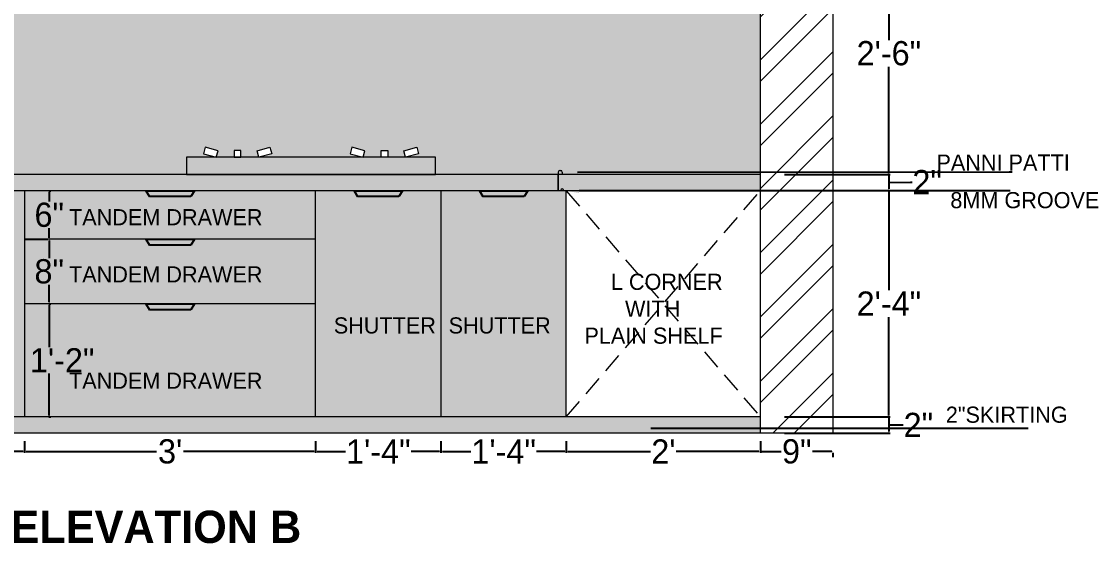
# Model space of a CAD drawing. Header units: inches. Extents: x 15448 to 46480, y -8154 to 0.
# Drawn here: x 20097.8 to 20231, y -3857.8 to -3793.2 of the extents above; entities that cross this region are included whole.
import ezdxf
from ezdxf import colors
from ezdxf.entities.mleader import LeaderData, LeaderLine
from ezdxf.math import Vec2, Vec3

# ---------------------------------------------------------------- set-up
doc = ezdxf.new("R2010")
doc.units = ezdxf.units.IN
doc.header["$MEASUREMENT"] = 0
doc.linetypes.add('$0$HIDDEN', pattern=[0.375, 0.25, -0.125])
doc.layers.add('.', color=30, linetype='Continuous')
doc.layers.add('IEL-HATCH-002', color=7, linetype='Continuous')
doc.styles.add('b.k', font='verdana.ttf')
doc.styles.add('HEMI', font='stylu.ttf')
doc.styles.get("Standard").update_dxf_attribs({"font": 'arial.ttf'})
doc.dimstyles.new('STANDARD$0', dxfattribs={"dimscale": 0, "dimtxt": 6, "dimasz": 3, "dimexe": 2, "dimexo": 2, "dimgap": 0, "dimtad": 0, "dimtih": 1, "dimtoh": 1, "dimdec": 1, "dimzin": 0, "dimdsep": 46, "dimlunit": 4, "dimtxsty": 'b.k', "dimcen": 2.5, "dimclrd": 256, "dimclre": 256, "dimclrt": 256, "dimadec": 0, "dimazin": 0, "dimtfac": 1, "dimtdec": 1, "dimtofl": 0, "dimtmove": 2, "dimatfit": 2, "dimfxl": 1, "dimfrac": 2, "dimtolj": 1, "dimtzin": 0, "dimlwd": 9, "dimlwe": 9, "dimarcsym": 0})

# ---------------------------------------------------------------- blocks, each defined once
blk = doc.blocks.new('A$C2FDA71ED')
at = {"lineweight": 5}
for p, q in [((56.5, 49.7), (51.4, 30.4)), ((95.2, 39.3), (56.5, 49.7)), ((90, 20), (95.2, 39.3)), ((164.1, 40), (144.1, 40)), ((144.1, 40), (144.1, 20)), ((164.1, 20), (164.1, 40)), ((213, 39.3), (251.7, 49.7)), ((218.2, 20), (213, 39.3)), ((251.7, 49.7), (256.8, 30.4)), ((498.3, 49.7), (493.2, 30.4)), ((537, 39.3), (498.3, 49.7)), ((531.8, 20), (537, 39.3)), ((585.9, 20), (585.9, 40)), ((585.9, 40), (605.9, 40)), ((605.9, 40), (605.9, 20)), ((654.8, 39.3), (693.5, 49.7)), ((660, 20), (654.8, 39.3)), ((693.5, 49.7), (698.6, 30.4)), ((750, 20), (0, 20)), ((0, 20), (0, -32.5)), ((51.4, 30.4), (90, 20)), ((144.1, 20), (164.1, 20)), ((256.8, 30.4), (218.2, 20)), ((493.2, 30.4), (531.8, 20)), ((605.9, 20), (585.9, 20)), ((698.6, 30.4), (660, 20)), ((750, -32.5), (750, 20)), ((0, -32.5), (750, -32.5))]:
    blk.add_line(p, q, dxfattribs=at)
blk = doc.blocks.new('*D491')
at = {"color": 254, "lineweight": -2, "transparency": 16777216}
for p, q in [((20084.65, -3845.14), (20084.65, -3846.61)), ((20098.15, -3845.14), (20098.15, -3846.61))]:
    blk.add_line(p, q, dxfattribs=at)
at = {"color": 5, "lineweight": -2, "transparency": 16777216}
for p, q in [((20084.83, -3846.43), (20087.35, -3846.43)), ((20097.97, -3846.43), (20095.45, -3846.43))]:
    blk.add_line(p, q, dxfattribs=at)
at = {"color": 5, "transparency": 16777216}
for points in [[(20084.83, -3846.4), (20084.83, -3846.46), (20084.65, -3846.43)], [(20097.97, -3846.4), (20097.97, -3846.46), (20098.15, -3846.43)]]:
    blk.add_solid(points, dxfattribs=at)
at = {"layer": 'Defpoints', "color": 0, "transparency": 16777216}
for p in [(20084.65, -3842.14), (20098.15, -3842.14), (20098.15, -3846.43)]:
    blk.add_point(p, dxfattribs=at)
at = {"color": 5, "lineweight": 5, "transparency": 16777216, "insert": (20091.4, -3846.43), "char_height": 3, "attachment_point": 5, "style": 'HEMI'}
blk.add_mtext('\\A1;1\'-2"', dxfattribs=at)
blk = doc.blocks.new('*D492')
at = {"color": 254, "lineweight": -2, "transparency": 16777216}
for p, q in [((20098.15, -3845.14), (20098.15, -3846.61)), ((20134.15, -3845.14), (20134.15, -3846.61))]:
    blk.add_line(p, q, dxfattribs=at)
at = {"color": 5, "lineweight": -2, "transparency": 16777216}
for p, q in [((20098.33, -3846.43), (20114.48, -3846.43)), ((20133.97, -3846.43), (20117.81, -3846.43))]:
    blk.add_line(p, q, dxfattribs=at)
at = {"color": 5, "transparency": 16777216}
for points in [[(20098.33, -3846.4), (20098.33, -3846.46), (20098.15, -3846.43)], [(20133.97, -3846.4), (20133.97, -3846.46), (20134.15, -3846.43)]]:
    blk.add_solid(points, dxfattribs=at)
at = {"layer": 'Defpoints', "color": 0, "transparency": 16777216}
for p in [(20098.15, -3842.14), (20134.15, -3842.14), (20134.15, -3846.43)]:
    blk.add_point(p, dxfattribs=at)
at = {"color": 5, "lineweight": 5, "transparency": 16777216, "insert": (20116.15, -3846.43), "char_height": 3, "attachment_point": 5, "style": 'HEMI'}
blk.add_mtext("\\A1;3'", dxfattribs=at)
blk = doc.blocks.new('*D493')
at = {"color": 254, "lineweight": -2, "transparency": 16777216}
for p, q in [((20134.15, -3845.14), (20134.15, -3846.61)), ((20149.65, -3845.14), (20149.65, -3846.61))]:
    blk.add_line(p, q, dxfattribs=at)
at = {"color": 5, "lineweight": -2, "transparency": 16777216}
for p, q in [((20134.33, -3846.43), (20137.85, -3846.43)), ((20149.47, -3846.43), (20145.95, -3846.43))]:
    blk.add_line(p, q, dxfattribs=at)
at = {"color": 5, "transparency": 16777216}
for points in [[(20134.33, -3846.4), (20134.33, -3846.46), (20134.15, -3846.43)], [(20149.47, -3846.4), (20149.47, -3846.46), (20149.65, -3846.43)]]:
    blk.add_solid(points, dxfattribs=at)
at = {"layer": 'Defpoints', "color": 0, "transparency": 16777216}
for p in [(20134.15, -3842.14), (20149.65, -3842.14), (20149.65, -3846.43)]:
    blk.add_point(p, dxfattribs=at)
at = {"color": 5, "lineweight": 5, "transparency": 16777216, "insert": (20141.9, -3846.43), "char_height": 3, "attachment_point": 5, "style": 'HEMI'}
blk.add_mtext('\\A1;1\'-4"', dxfattribs=at)
blk = doc.blocks.new('*D494')
at = {"color": 254, "lineweight": -2, "transparency": 16777216}
for p, q in [((20149.65, -3845.14), (20149.65, -3846.61)), ((20165.15, -3845.14), (20165.15, -3846.61))]:
    blk.add_line(p, q, dxfattribs=at)
at = {"color": 5, "lineweight": -2, "transparency": 16777216}
for p, q in [((20149.83, -3846.43), (20153.35, -3846.43)), ((20164.97, -3846.43), (20161.45, -3846.43))]:
    blk.add_line(p, q, dxfattribs=at)
at = {"color": 5, "transparency": 16777216}
for points in [[(20149.83, -3846.4), (20149.83, -3846.46), (20149.65, -3846.43)], [(20164.97, -3846.4), (20164.97, -3846.46), (20165.15, -3846.43)]]:
    blk.add_solid(points, dxfattribs=at)
at = {"layer": 'Defpoints', "color": 0, "transparency": 16777216}
for p in [(20149.65, -3842.14), (20165.15, -3842.14), (20165.15, -3846.43)]:
    blk.add_point(p, dxfattribs=at)
at = {"color": 5, "lineweight": 5, "transparency": 16777216, "insert": (20157.4, -3846.43), "char_height": 3, "attachment_point": 5, "style": 'HEMI'}
blk.add_mtext('\\A1;1\'-4"', dxfattribs=at)
blk = doc.blocks.new('*D495')
at = {"color": 254, "lineweight": -2, "transparency": 16777216}
for p, q in [((20165.15, -3845.14), (20165.15, -3846.61)), ((20189.15, -3845.14), (20189.15, -3846.61))]:
    blk.add_line(p, q, dxfattribs=at)
at = {"color": 5, "lineweight": -2, "transparency": 16777216}
for p, q in [((20165.33, -3846.43), (20175.58, -3846.43)), ((20188.97, -3846.43), (20178.72, -3846.43))]:
    blk.add_line(p, q, dxfattribs=at)
at = {"color": 5, "transparency": 16777216}
for points in [[(20165.33, -3846.4), (20165.33, -3846.46), (20165.15, -3846.43)], [(20188.97, -3846.4), (20188.97, -3846.46), (20189.15, -3846.43)]]:
    blk.add_solid(points, dxfattribs=at)
at = {"layer": 'Defpoints', "color": 0, "transparency": 16777216}
for p in [(20165.15, -3842.14), (20189.15, -3842.14), (20189.15, -3846.43)]:
    blk.add_point(p, dxfattribs=at)
at = {"color": 5, "lineweight": 5, "transparency": 16777216, "insert": (20177.15, -3846.43), "char_height": 3, "attachment_point": 5, "style": 'HEMI'}
blk.add_mtext("\\A1;2'", dxfattribs=at)
blk = doc.blocks.new('*D496')
at = {"color": 254, "lineweight": -2, "transparency": 16777216}
for p, q in [((20189.15, -3845.14), (20189.15, -3846.61)), ((20198.15, -3847.14), (20198.15, -3846.61))]:
    blk.add_line(p, q, dxfattribs=at)
at = {"color": 5, "lineweight": -2, "transparency": 16777216}
for p, q in [((20189.33, -3846.43), (20191.71, -3846.43)), ((20197.97, -3846.43), (20195.59, -3846.43))]:
    blk.add_line(p, q, dxfattribs=at)
at = {"color": 5, "transparency": 16777216}
for points in [[(20189.33, -3846.4), (20189.33, -3846.46), (20189.15, -3846.43)], [(20197.97, -3846.4), (20197.97, -3846.46), (20198.15, -3846.43)]]:
    blk.add_solid(points, dxfattribs=at)
at = {"layer": 'Defpoints', "color": 0, "transparency": 16777216}
for p in [(20189.15, -3842.14), (20198.15, -3844.14), (20198.15, -3846.43)]:
    blk.add_point(p, dxfattribs=at)
at = {"color": 5, "lineweight": 5, "transparency": 16777216, "insert": (20193.65, -3846.43), "char_height": 3, "attachment_point": 5, "style": 'HEMI'}
blk.add_mtext('\\A1;9"', dxfattribs=at)
blk = doc.blocks.new('*D499')
at = {"color": 254, "lineweight": -2, "transparency": 16777216}
for p, q in [((20101.15, -3828.14), (20101.38, -3828.14)), ((20101.15, -3842.14), (20101.38, -3842.14))]:
    blk.add_line(p, q, dxfattribs=at)
at = {"color": 5, "lineweight": -2, "transparency": 16777216}
for p, q in [((20101.2, -3828.32), (20101.2, -3833.52)), ((20101.2, -3841.96), (20101.2, -3836.76))]:
    blk.add_line(p, q, dxfattribs=at)
at = {"color": 5, "transparency": 16777216}
for points in [[(20101.17, -3828.32), (20101.23, -3828.32), (20101.2, -3828.14)], [(20101.17, -3841.96), (20101.23, -3841.96), (20101.2, -3842.14)]]:
    blk.add_solid(points, dxfattribs=at)
at = {"layer": 'Defpoints', "color": 0, "transparency": 16777216}
for p in [(20098.15, -3828.14), (20101.2, -3828.14), (20098.15, -3842.14)]:
    blk.add_point(p, dxfattribs=at)
at = {"color": 5, "lineweight": 5, "transparency": 16777216, "insert": (20102.8, -3835.14), "char_height": 3, "attachment_point": 5, "style": 'HEMI'}
blk.add_mtext('\\A1;1\'-2"', dxfattribs=at)
blk = doc.blocks.new('*D500')
at = {"color": 254, "lineweight": -2, "transparency": 16777216}
for p, q in [((20098.28, -3820.14), (20101.02, -3820.14)), ((20101.15, -3828.14), (20101.38, -3828.14))]:
    blk.add_line(p, q, dxfattribs=at)
at = {"color": 5, "lineweight": -2, "transparency": 16777216}
for p, q in [((20101.2, -3820.32), (20101.2, -3822.5)), ((20101.2, -3827.96), (20101.2, -3825.78))]:
    blk.add_line(p, q, dxfattribs=at)
at = {"color": 5, "transparency": 16777216}
for points in [[(20101.17, -3820.32), (20101.23, -3820.32), (20101.2, -3820.14)], [(20101.17, -3827.96), (20101.23, -3827.96), (20101.2, -3828.14)]]:
    blk.add_solid(points, dxfattribs=at)
at = {"layer": 'Defpoints', "color": 0, "transparency": 16777216}
for p in [(20101.2, -3820.14), (20101.28, -3820.14), (20098.15, -3828.14)]:
    blk.add_point(p, dxfattribs=at)
at = {"color": 5, "lineweight": 5, "transparency": 16777216, "insert": (20101.2, -3824.14), "char_height": 3, "attachment_point": 5, "style": 'HEMI'}
blk.add_mtext('\\A1;8"', dxfattribs=at)
blk = doc.blocks.new('*D501')
at = {"color": 254, "lineweight": -2, "transparency": 16777216}
for p, q in [((20101.15, -3814.14), (20101.38, -3814.14)), ((20098.28, -3820.14), (20101.02, -3820.14))]:
    blk.add_line(p, q, dxfattribs=at)
at = {"color": 5, "lineweight": -2, "transparency": 16777216}
for p, q in [((20101.2, -3814.32), (20101.2, -3815.49)), ((20101.2, -3819.96), (20101.2, -3818.79))]:
    blk.add_line(p, q, dxfattribs=at)
at = {"color": 5, "transparency": 16777216}
for points in [[(20101.17, -3814.32), (20101.23, -3814.32), (20101.2, -3814.14)], [(20101.17, -3819.96), (20101.23, -3819.96), (20101.2, -3820.14)]]:
    blk.add_solid(points, dxfattribs=at)
at = {"layer": 'Defpoints', "color": 0, "transparency": 16777216}
for p in [(20098.15, -3814.14), (20101.2, -3814.14), (20101.28, -3820.14)]:
    blk.add_point(p, dxfattribs=at)
at = {"color": 5, "lineweight": 5, "transparency": 16777216, "insert": (20101.2, -3817.14), "char_height": 3, "attachment_point": 5, "style": 'HEMI'}
blk.add_mtext('\\A1;6"', dxfattribs=at)
blk = doc.blocks.new('IUYGTFD')
at = {"layer": 'IEL-HATCH-002', "true_color": 0x000000, "transparency": 33554687}
h = blk.add_hatch(color=18, dxfattribs=at)
h.dxf.hatch_style = 1
h.paths.add_polyline_path([(19857.18, -3596.45), (19857.62, -3597.19), (19862.73, -3597.19), (19863.18, -3596.45)])
for p, q in [((19857.18, -3596.45), (19863.18, -3596.45)), ((19857.18, -3596.45), (19857.62, -3597.19)), ((19862.73, -3597.19), (19857.62, -3597.19)), ((19863.18, -3596.45), (19862.73, -3597.19))]:
    blk.add_line(p, q)
blk = doc.blocks.new('*D504')
at = {"color": 254, "lineweight": -2, "transparency": 16777216}
for p, q in [((20192.15, -3782.14), (20205.22, -3782.14)), ((20192.15, -3812.14), (20205.22, -3812.14))]:
    blk.add_line(p, q, dxfattribs=at)
at = {"color": 5, "lineweight": -2, "transparency": 16777216}
for p, q in [((20205.04, -3782.32), (20205.04, -3795.49)), ((20205.04, -3811.96), (20205.04, -3798.79))]:
    blk.add_line(p, q, dxfattribs=at)
at = {"color": 5, "transparency": 16777216}
for points in [[(20205.01, -3782.32), (20205.07, -3782.32), (20205.04, -3782.14)], [(20205.01, -3811.96), (20205.07, -3811.96), (20205.04, -3812.14)]]:
    blk.add_solid(points, dxfattribs=at)
at = {"layer": 'Defpoints', "color": 0, "transparency": 16777216}
for p in [(20189.15, -3782.14), (20189.15, -3812.14), (20205.04, -3812.14)]:
    blk.add_point(p, dxfattribs=at)
at = {"color": 5, "lineweight": 5, "transparency": 16777216, "insert": (20205.04, -3797.14), "char_height": 3, "attachment_point": 5, "style": 'HEMI'}
blk.add_mtext('\\A1;2\'-6"', dxfattribs=at)
blk = doc.blocks.new('*D505')
at = {"color": 254, "lineweight": -2, "transparency": 16777216}
for p, q in [((20192.15, -3812.14), (20205.22, -3812.14)), ((20192.15, -3814.1), (20205.22, -3814.1))]:
    blk.add_line(p, q, dxfattribs=at)
at = {"color": 5, "lineweight": -2, "transparency": 16777216}
for p, q in [((20205.04, -3812.32), (20205.04, -3813.92)), ((20205.04, -3813.12), (20207.73, -3813.08)), ((20207.73, -3813.08), (20207.91, -3813.08))]:
    blk.add_line(p, q, dxfattribs=at)
at = {"color": 5, "transparency": 16777216}
for points in [[(20205.01, -3812.32), (20205.07, -3812.32), (20205.04, -3812.14)], [(20205.01, -3813.92), (20205.07, -3813.92), (20205.04, -3814.1)]]:
    blk.add_solid(points, dxfattribs=at)
at = {"layer": 'Defpoints', "color": 0, "transparency": 16777216}
for p in [(20189.15, -3812.14), (20189.15, -3814.1), (20205.04, -3814.1)]:
    blk.add_point(p, dxfattribs=at)
at = {"color": 5, "lineweight": 5, "transparency": 16777216, "insert": (20209.77, -3813.08), "char_height": 3, "attachment_point": 5, "style": 'HEMI'}
blk.add_mtext('\\A1;2"', dxfattribs=at)
blk = doc.blocks.new('*D506')
at = {"color": 254, "lineweight": -2, "transparency": 16777216}
for p, q in [((20192.15, -3814.1), (20205.22, -3814.1)), ((20192.15, -3842.14), (20205.22, -3842.14))]:
    blk.add_line(p, q, dxfattribs=at)
at = {"color": 5, "lineweight": -2, "transparency": 16777216}
for p, q in [((20205.04, -3814.28), (20205.04, -3826.46)), ((20205.04, -3841.96), (20205.04, -3829.78))]:
    blk.add_line(p, q, dxfattribs=at)
at = {"color": 5, "transparency": 16777216}
for points in [[(20205.01, -3814.28), (20205.07, -3814.28), (20205.04, -3814.1)], [(20205.01, -3841.96), (20205.07, -3841.96), (20205.04, -3842.14)]]:
    blk.add_solid(points, dxfattribs=at)
at = {"layer": 'Defpoints', "color": 0, "transparency": 16777216}
for p in [(20189.15, -3814.1), (20189.15, -3842.14), (20205.04, -3842.14)]:
    blk.add_point(p, dxfattribs=at)
at = {"color": 5, "lineweight": 5, "transparency": 16777216, "insert": (20205.04, -3828.12), "char_height": 3, "attachment_point": 5, "style": 'HEMI'}
blk.add_mtext('\\A1;2\'-4"', dxfattribs=at)
blk = doc.blocks.new('*D507')
at = {"color": 254, "lineweight": -2, "transparency": 16777216}
for p, q in [((20192.15, -3842.14), (20205.22, -3842.14)), ((20192.15, -3844.14), (20205.22, -3844.14))]:
    blk.add_line(p, q, dxfattribs=at)
at = {"color": 5, "lineweight": -2, "transparency": 16777216}
for p, q in [((20205.04, -3842.32), (20205.04, -3843.96)), ((20205.04, -3843.14), (20206.64, -3843.14)), ((20206.64, -3843.14), (20206.82, -3843.14))]:
    blk.add_line(p, q, dxfattribs=at)
at = {"color": 5, "transparency": 16777216}
for points in [[(20205.01, -3842.32), (20205.07, -3842.32), (20205.04, -3842.14)], [(20205.01, -3843.96), (20205.07, -3843.96), (20205.04, -3844.14)]]:
    blk.add_solid(points, dxfattribs=at)
at = {"layer": 'Defpoints', "color": 0, "transparency": 16777216}
for p in [(20189.15, -3842.14), (20189.15, -3844.14), (20205.04, -3844.14)]:
    blk.add_point(p, dxfattribs=at)
at = {"color": 5, "lineweight": 5, "transparency": 16777216, "insert": (20208.69, -3843.14), "char_height": 3, "attachment_point": 5, "style": 'HEMI'}
blk.add_mtext('\\A1;2"', dxfattribs=at)

msp = doc.modelspace()

# ---------------------------------------------------------------- hatches: boundary and pattern name
at = {"layer": '.', "lineweight": 5, "true_color": 0xf27172}
h = msp.add_hatch(dxfattribs=at)
h.set_pattern_fill('ANSI32', color=11, scale=15)
h.set_pattern_definition([(45, (86.9805, -210.266), (-3.9774756, 3.9774756), []), (45, (89.632, -210.266), (-3.9774756, 3.9774756), [])])
h.paths.add_polyline_path([(20198.15, -3724.14), (20189.15, -3724.14), (20189.15, -3811.86), (20198.15, -3811.86)])
h.paths.add_polyline_path([(20198.15, -3811.86), (20189.15, -3811.86), (20189.15, -3814.1), (20198.15, -3814.1)])
h.paths.add_polyline_path([(20198.15, -3814.1), (20189.15, -3814.1), (20189.15, -3814.14), (20189.15, -3844.14), (20198.15, -3844.14)])
h.paths.add_polyline_path([(20021.17, -3724.14), (20012.15, -3724.14), (20012.15, -3844.14), (20021.17, -3844.14)])
at = {"layer": 'IEL-HATCH-002', "lineweight": 5, "true_color": 0xf9f9f6, "transparency": 33554687}
h = msp.add_hatch(color=7, dxfattribs=at)
h.dxf.hatch_style = 1
h.paths.add_polyline_path([(20118.16, -3812.14), (20118.16, -3809.98), (20121.86, -3809.98), (20120.27, -3809.56), (20120.49, -3808.76), (20122.07, -3809.19), (20121.86, -3809.98), (20124.08, -3809.98), (20124.08, -3809.16), (20124.91, -3809.16), (20124.91, -3809.98), (20127.13, -3809.98), (20126.92, -3809.19), (20128.5, -3808.76), (20128.72, -3809.56), (20127.13, -3809.98), (20140.02, -3809.98), (20138.43, -3809.56), (20138.64, -3808.76), (20140.23, -3809.19), (20140.02, -3809.98), (20142.24, -3809.98), (20142.24, -3809.16), (20143.06, -3809.16), (20143.06, -3809.98), (20145.28, -3809.98), (20145.07, -3809.19), (20146.66, -3808.76), (20146.87, -3809.56), (20145.28, -3809.98), (20148.98, -3809.98), (20148.98, -3812.14), (20164.15, -3812.14), (20164.15, -3811.84, -0.414214), (20164.35, -3811.64), (20164.45, -3811.64, -0.414214), (20164.65, -3811.84), (20164.65, -3812.14), (20173.15, -3812.14), (20189.15, -3812.14), (20189.15, -3782.14), (20170.15, -3782.14), (20170.15, -3788.14), (20152.15, -3788.14), (20152.15, -3782.14), (20143.77, -3782.14), (20143.77, -3786.64, -0.068705), (20158.49, -3791.29), (20158.26, -3791.78, 0.055728), (20146.51, -3787.73, 0.008802), (20144.29, -3787.34), (20141.96, -3790.11), (20126.56, -3790.11), (20124.23, -3787.34, 0.008802), (20122, -3787.73, 0.055728), (20110.26, -3791.78), (20110.03, -3791.29, -0.068705), (20124.75, -3786.64), (20124.75, -3782.14), (20116.15, -3782.14), (20116.15, -3788.14), (20098.15, -3788.14), (20098.15, -3782.14), (20071.15, -3782.14), (20071.15, -3812.14)])
h.paths.add_polyline_path([(20110.03, -3791.29, -0.048767), (20122, -3787.73, -0.012515), (20124.75, -3787.18), (20124.75, -3786.64, 0.068705)], flags=17)
at = {"layer": 'IEL-HATCH-002', "lineweight": 5, "true_color": 0x000000, "transparency": 33554687}
h = msp.add_hatch(color=18, dxfattribs=at)
h.dxf.hatch_style = 1
h.paths.add_polyline_path([(20148.98, -3812.14), (20148.98, -3809.98), (20118.16, -3809.98), (20118.16, -3812.14)])
at = {"layer": 'IEL-HATCH-002', "lineweight": 5, "true_color": 0x755f48, "transparency": 33554687}
h = msp.add_hatch(color=37, dxfattribs=at)
h.dxf.hatch_style = 1
h.paths.add_polyline_path([(20189.15, -3812.14), (20164.65, -3812.14), (20164.65, -3811.84, 0.414214), (20164.45, -3811.64), (20164.35, -3811.64, 0.414214), (20164.15, -3811.84), (20164.15, -3814.14), (20164.44, -3814.14, -1), (20164.86, -3814.14), (20165.15, -3814.14), (20189.15, -3814.14)])
h = msp.add_hatch(color=37, dxfattribs=at)
h.dxf.hatch_style = 1
h.paths.add_polyline_path([(20173.15, -3814.14), (20173.15, -3812.14), (20071.15, -3812.14), (20071.15, -3814.14)])
at = {"layer": 'IEL-HATCH-002', "lineweight": 5, "true_color": 0xbcafa9, "transparency": 33554687}
h = msp.add_hatch(color=253, dxfattribs=at)
h.dxf.hatch_style = 1
h.paths.add_polyline_path([(20084.65, -3815.14), (20071.15, -3815.14), (20071.15, -3842.14), (20084.65, -3842.14)])
h.paths.add_polyline_path([(20098.15, -3815.14), (20084.65, -3815.14), (20084.65, -3842.14), (20098.15, -3842.14)])
h.paths.add_polyline_path([(20152.15, -3815.14), (20134.15, -3815.14), (20134.15, -3842.14), (20152.15, -3842.14)])
h.paths.add_polyline_path([(20165.15, -3815.14), (20152.15, -3815.14), (20152.15, -3842.14), (20165.15, -3842.14)])
h.paths.add_polyline_path([(20098.15, -3814.14), (20071.15, -3814.14), (20071.15, -3815.14), (20098.15, -3815.14)])
h.paths.add_polyline_path([(20134.15, -3814.14), (20098.15, -3814.14), (20098.15, -3815.14), (20134.15, -3815.14)])
h.paths.add_polyline_path([(20189.15, -3842.14), (20071.15, -3842.14), (20071.15, -3844.14), (20189.15, -3844.14)])
h.paths.add_polyline_path([(20165.15, -3814.14), (20164.86, -3814.14), (20152.15, -3814.14), (20152.15, -3815.14), (20165.15, -3815.14)])
h.paths.add_polyline_path([(20152.15, -3814.14), (20134.15, -3814.14), (20134.15, -3815.14), (20152.15, -3815.14)])
h = msp.add_hatch(color=253, dxfattribs=at)
h.dxf.hatch_style = 1
h.paths.add_polyline_path([(20134.15, -3815.14), (20098.15, -3815.14), (20098.15, -3820.14), (20134.15, -3820.14)])
h.paths.add_polyline_path([(20134.15, -3820.14), (20098.15, -3820.14), (20098.15, -3827.14), (20134.15, -3827.14)])
h.paths.add_polyline_path([(20134.15, -3828.14), (20098.15, -3828.14), (20098.15, -3829.14), (20134.15, -3829.14)])
h.paths.add_polyline_path([(20134.15, -3827.14), (20098.15, -3827.14), (20098.15, -3828.14), (20134.15, -3828.14)])
h.paths.add_polyline_path([(20134.15, -3829.14), (20098.15, -3829.14), (20098.15, -3842.14), (20134.15, -3842.14)])

# ---------------------------------------------------------------- linework, layer by layer
at = {"lineweight": 5}
for p, q in [((20198.15, -3844.14), (20198.15, -3716.14)), ((20189.15, -3844.14), (20189.15, -3724.14)), ((20164.35, -3811.64), (20164.45, -3811.64)), ((20173.15, -3812.14), (20071.15, -3812.14)), ((20164.15, -3811.84), (20164.15, -3814.14)), ((20164.15, -3814.14), (20164.15, -3812.14)), ((20164.65, -3811.84), (20164.65, -3812.14)), ((20189.15, -3812.14), (20164.65, -3812.14)), ((20173.44, -3814.14), (20071.15, -3814.14)), ((20098.15, -3814.14), (20098.15, -3842.14)), ((20134.15, -3842.14), (20134.15, -3814.14)), ((20149.65, -3814.14), (20149.65, -3842.14)), ((20164.44, -3814.14), (20164.15, -3814.14)), ((20189.15, -3814.14), (20164.86, -3814.14)), ((20165.15, -3814.14), (20164.86, -3814.14)), ((20165.15, -3842.14), (20165.15, -3814.14)), ((20134.15, -3820.14), (20098.15, -3820.14)), ((20134.15, -3828.14), (20098.15, -3828.14)), ((20189.15, -3842.14), (20071.15, -3842.14)), ((20198.15, -3844.14), (20071.15, -3844.14))]:
    msp.add_line(p, q, dxfattribs=at)
at = {"linetype": '$0$HIDDEN', "lineweight": 5, "ltscale": 10}
for p, q in [((20165.15, -3842.14), (20189.15, -3814.14)), ((20165.15, -3814.14), (20189.15, -3842.14))]:
    msp.add_line(p, q, dxfattribs=at)
at = {"lineweight": 5}
for centre, radius, start, end in [((20164.35, -3811.84), 0.2, 90, 180), ((20164.45, -3811.84), 0.2, 0, 90), ((20164.65, -3814.14), 0.21, 360, 180)]:
    msp.add_arc(centre, radius, start, end, dxfattribs=at)

# ---------------------------------------------------------------- block references
at = {"lineweight": 5, "xscale": 0.04108866062719969, "yscale": 0.04108866062719969, "zscale": 0.04108866062719969}
msp.add_blockref('A$C2FDA71ED', (20118.16, -3810.81), dxfattribs=at)
at = {"lineweight": 5}
for p in [(255.97, -217.69), (281.72, -217.69), (297.22, -217.69), (255.97, -223.69), (255.97, -231.69)]:
    msp.add_blockref('IUYGTFD', p, dxfattribs=at)

# ---------------------------------------------------------------- texts
at = {"color": 152, "lineweight": 5, "true_color": 0x2776bb, "char_height": 2, "attachment_point": 3, "rotation": 0.0094, "style": 'HEMI'}
for s, insert, width in [('PANNI PATTI', (20227.42, -3809.66), 81.1585), ('8MM GROOVE', (20231.07, -3814.31), 81.1585), ('2"SKIRTING', (20227.15, -3840.87), 14.2364)]:
    msp.add_mtext(s, dxfattribs=dict(at, insert=insert, width=width))
at = {"color": 18, "lineweight": 5, "true_color": 0x000000, "char_height": 2, "attachment_point": 3, "rotation": 0.0094, "style": 'HEMI'}
for s, insert, width in [('TANDEM DRAWER', (20127.57, -3816.42), 26.9731), ('TANDEM DRAWER', (20127.57, -3823.5), 26.9731), ('L CORNER\\P\\pxqc;WITH \\P\\pq*;PLAIN SHELF', (20184.48, -3824.42), 17.3084), ('SHUTTER', (20149.02, -3829.82), 14.8665), ('SHUTTER', (20163.22, -3829.82), 14.8665), ('TANDEM DRAWER', (20127.57, -3836.66), 26.9731)]:
    msp.add_mtext(s, dxfattribs=dict(at, insert=insert, width=width))
at = {"color": 1, "lineweight": 5, "insert": (20146.5, -3853.75), "char_height": 4, "width": 81.1585, "attachment_point": 3, "rotation": 0.0094, "style": 'HEMI'}
msp.add_mtext('\\pxqc;{\\fStylus BT|b1|i0|c0|p34;WALL ELEVATION B}', dxfattribs=at)

# ---------------------------------------------------------------- dimensions: what is measured, and where the dimension line sits
at = {"lineweight": 5}
for base, p1, p2, picture, middle in [((20205.04, -3812.14), (20189.15, -3782.14), (20189.15, -3812.14), '*D504', (20205.04, -3797.14)), ((20101.2, -3814.14), (20101.28, -3820.14), (20098.15, -3814.14), '*D501', (20101.2, -3817.14)), ((20205.04, -3842.14), (20189.15, -3814.1), (20189.15, -3842.14), '*D506', (20205.04, -3828.12)), ((20101.2, -3820.14), (20098.15, -3828.14), (20101.28, -3820.14), '*D500', (20101.2, -3824.14))]:
    dim = msp.add_linear_dim(base=base, p1=p1, p2=p2, angle=90, dimstyle='STANDARD$0', override={"dimscale": 1, "dimtxt": 3, "dimasz": 0.18, "dimexe": 0.18, "dimexo": 3, "dimgap": 0.09, "dimdec": 0, "dimtxsty": 'HEMI', "dimcen": 0.09, "dimclrd": 5, "dimclre": 254, "dimclrt": 5, "dimtdec": 0, "dimtmove": 1, "dimatfit": 3, "dimfxl": 0.03937, "dimfrac": 0, "dimlwd": 65534, "dimlwe": 65534, "dimarcsym": 1}, dxfattribs=at)
    dim.commit()
    dim.dimension.update_dxf_attribs({"geometry": picture, "text_midpoint": middle})
for base, p1, p2, picture, middle in [((20205.04, -3814.1), (20189.15, -3812.14), (20189.15, -3814.1), '*D505', (20208, -3813.08)), ((20101.2, -3828.14), (20098.15, -3842.14), (20098.15, -3828.14), '*D499', (20102.8, -3835.14)), ((20205.04, -3844.14), (20189.15, -3842.14), (20189.15, -3844.14), '*D507', (20206.91, -3843.14))]:
    dim = msp.add_linear_dim(base=base, p1=p1, p2=p2, angle=90, dimstyle='STANDARD$0', override={"dimscale": 1, "dimtxt": 3, "dimasz": 0.18, "dimexe": 0.18, "dimexo": 3, "dimgap": 0.09, "dimdec": 0, "dimtxsty": 'HEMI', "dimcen": 0.09, "dimclrd": 5, "dimclre": 254, "dimclrt": 5, "dimtdec": 0, "dimtmove": 1, "dimatfit": 3, "dimfxl": 0.03937, "dimfrac": 0, "dimlwd": 65534, "dimlwe": 65534, "dimarcsym": 1}, dxfattribs=at)
    dim.commit()
    dim.dimension.update_dxf_attribs({"geometry": picture, "text_midpoint": middle, "dimtype": 160})
for base, p1, p2, picture, middle in [((20098.1485337, -3846.42992035), (20084.6485337, -3842.13920287), (20098.1485337, -3842.13920287), '*D491', (20091.3985337, -3846.42992035)), ((20134.15, -3846.43), (20098.15, -3842.14), (20134.15, -3842.14), '*D492', (20116.15, -3846.43)), ((20149.6485337, -3846.42992035), (20134.1485337, -3842.13920287), (20149.6485337, -3842.13920287), '*D493', (20141.8985337, -3846.42992035)), ((20165.1485337, -3846.42992035), (20149.6485337, -3842.13920287), (20165.1485337, -3842.13920287), '*D494', (20157.3985337, -3846.42992035)), ((20189.15, -3846.43), (20165.15, -3842.14), (20189.15, -3842.14), '*D495', (20177.15, -3846.43)), ((20198.15, -3846.43), (20189.15, -3842.14), (20198.15, -3844.14), '*D496', (20193.65, -3846.43))]:
    dim = msp.add_linear_dim(base=base, p1=p1, p2=p2, dimstyle='STANDARD$0', override={"dimscale": 1, "dimtxt": 3, "dimasz": 0.18, "dimexe": 0.18, "dimexo": 3, "dimgap": 0.09, "dimdec": 0, "dimtxsty": 'HEMI', "dimcen": 0.09, "dimclrd": 5, "dimclre": 254, "dimclrt": 5, "dimtdec": 0, "dimtmove": 1, "dimatfit": 3, "dimfxl": 0.03937, "dimfrac": 0, "dimlwd": 65534, "dimlwe": 65534, "dimarcsym": 1}, dxfattribs=at)
    dim.commit()
    dim.dimension.update_dxf_attribs({"geometry": picture, "text_midpoint": middle})

# ---------------------------------------------------------------- leaders
at = {"color": 152, "lineweight": 5, "true_color": 0x2776bb}
ml = msp.add_multileader_mtext('Standard', dxfattribs=at)
ml.set_content(' ', color=(39, 118, 187))
ml.set_leader_properties()
ml.build(insert=Vec2(0, 0))
ml.multileader.update_dxf_attribs({"text_right_attachment_type": 6, "dogleg_length": 0.36, "arrow_head_size": 2})
ctx = ml.context
ctx.base_point, ctx.char_height, ctx.arrow_head_size, ctx.landing_gap_size, ctx.plane_origin = Vec3(20220.27, -3811.82), 0.18, 2, 0.09, Vec3(20164.52, -3811.86)
ctx.right_attachment = 6
notes = []
notes.append((ctx, [(0, (1, 1, 0), (20219.91, -3811.82), (1, 0), 0.36, [(0, [(20164.52, -3811.86)], 0, [])])]))
ctx.mtext.insert, ctx.mtext.flow_direction = Vec3(20220.36, -3811.73), 5
ml = msp.add_multileader_mtext('Standard', dxfattribs=at)
ml.set_content(' ', color=(39, 118, 187))
ml.set_leader_properties()
ml.build(insert=Vec2(0, 0))
ml.multileader.update_dxf_attribs({"text_right_attachment_type": 6, "dogleg_length": 0.36, "arrow_head_size": 2})
ctx = ml.context
ctx.base_point, ctx.char_height, ctx.arrow_head_size, ctx.landing_gap_size, ctx.plane_origin = Vec3(20220.06, -3814.1), 0.18, 2, 0.09, Vec3(20164.72, -3814.1)
ctx.right_attachment = 6
notes.append((ctx, [(0, (1, 1, 0), (20219.7, -3814.1), (1, 0), 0.36, [(0, [(20164.72, -3814.1)], 0, [])])]))
ctx.mtext.insert, ctx.mtext.flow_direction = Vec3(20220.15, -3814.01), 5
ml = msp.add_multileader_mtext('Standard', dxfattribs=at)
ml.set_content(' ', color=(39, 118, 187))
ml.set_leader_properties()
ml.build(insert=Vec2(0, 0))
ml.multileader.update_dxf_attribs({"text_right_attachment_type": 6, "dogleg_length": 0.36, "arrow_head_size": 2})
ctx = ml.context
ctx.base_point, ctx.char_height, ctx.arrow_head_size, ctx.landing_gap_size, ctx.plane_origin = Vec3(20222.25, -3843.54), 0.18, 2, 0.09, Vec3(20182.09, -3843.54)
ctx.right_attachment = 6
notes.append((ctx, [(0, (1, 1, 0), (20221.89, -3843.54), (1, 0), 0.36, [(0, [(20173.59, -3843.54)], 0, [])])]))
ctx.mtext.insert, ctx.mtext.flow_direction = Vec3(20222.34, -3843.45), 5
for ctx, leaders in notes:
    for number, flags, end, landing, length, lines in leaders:
        leader = LeaderData()
        leader.index, (leader.has_last_leader_line, leader.has_dogleg_vector, leader.attachment_direction) = number, flags
        leader.last_leader_point, leader.dogleg_vector, leader.dogleg_length = Vec3(end), Vec3(landing), length
        for number, points, colour, breaks in lines:
            line = LeaderLine()
            line.index, line.vertices, line.color, line.breaks = number, Vec3.list(points), colors.encode_raw_color(colour), breaks
            leader.lines.append(line)
        ctx.leaders.append(leader)

doc.saveas('drawing.dxf')
